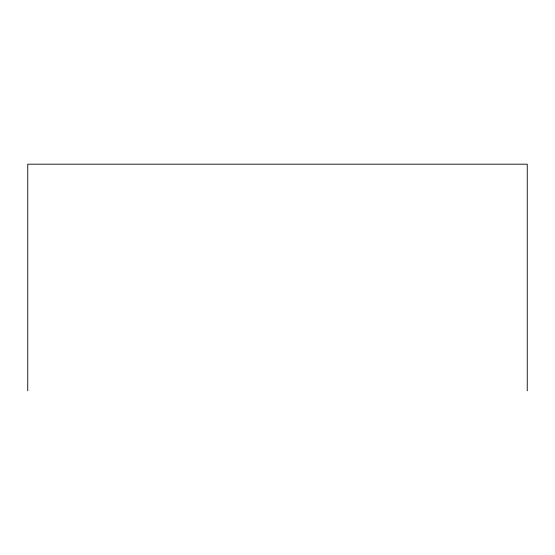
<?xml version="1.0" encoding="UTF-8"?>
<svg xmlns="http://www.w3.org/2000/svg" width="555" height="555" viewBox="0 0 555 555"><rect width="100%" height="100%" fill="white"/><g stroke="black" fill="none" stroke-linecap="round" stroke-linejoin="round"><path stroke-width="0.83" d="M527.25 390.81L527.25 164.19L27.75 164.19L27.75 390.81"/></g></svg>
